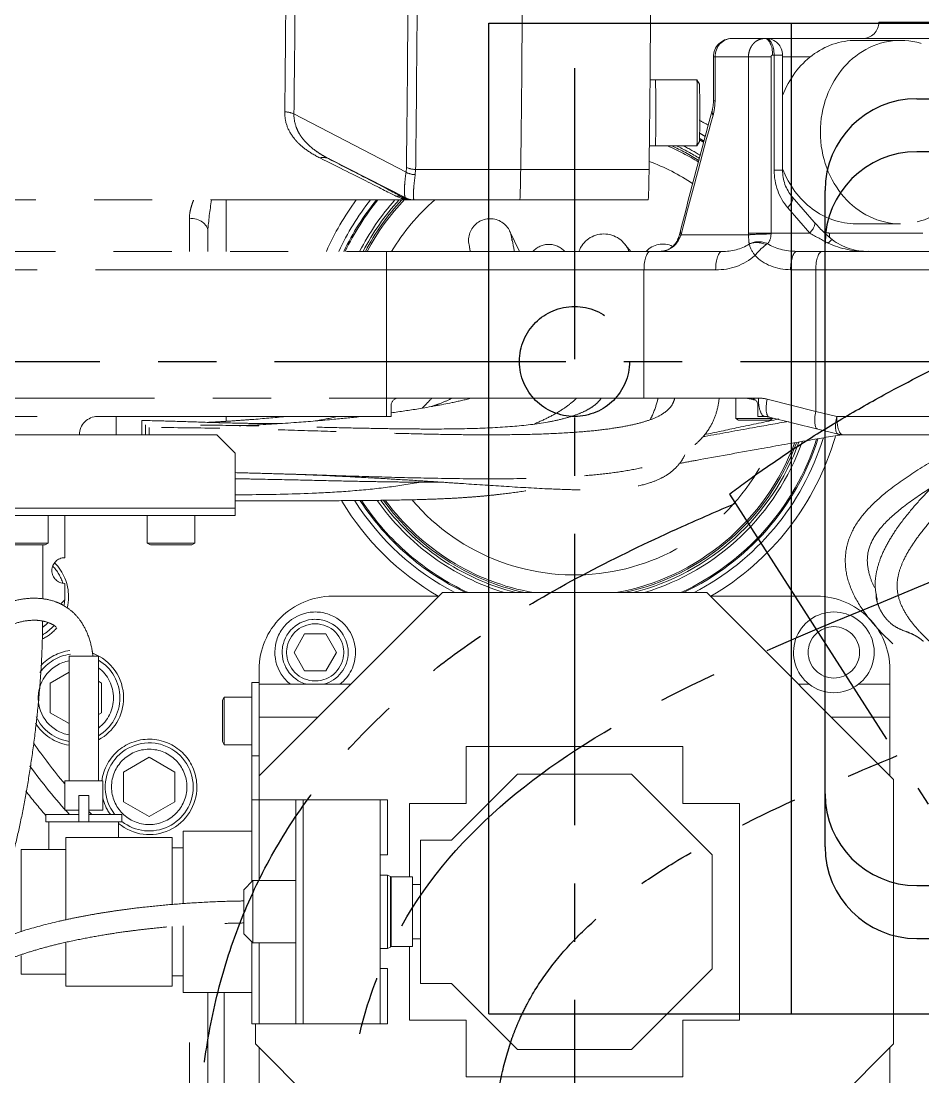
# Model space of a CAD drawing. Extents: x -2384 to 29887, y -2542 to 22350.
# Drawn here: x 1706.5 to 1952.4, y 4654.5 to 4942.2 of the extents above; entities that cross this region are included whole.
import ezdxf

# ---------------------------------------------------------------- set-up
doc = ezdxf.new("R2010")
doc.units = 0
doc.header["$LTSCALE"] = 63.5
doc.header["$MEASUREMENT"] = 0
for name, pattern in [('CENTER', [2, 1.25, -0.25, 0.25, -0.25]), ('HIDDEN', [0.375, 0.25, -0.125]), ('PHANTOM', [2.5, 1.25, -0.25, 0.25, -0.25, 0.25, -0.25])]:
    doc.linetypes.add(name, pattern=pattern)
doc.layers.get('0').update_dxf_attribs({"linetype": 'CONTINUOUS'})
for name, color, linetype in [('1', 4, 'HIDDEN'), ('2', 2, 'CENTER'), ('4', 6, 'PHANTOM'), ('Umbilical', 1, 'PHANTOM')]:
    doc.layers.add(name, color=color, linetype=linetype)

# ---------------------------------------------------------------- blocks, each defined once
blk = doc.blocks.new('165F-TOP')
at = {"lineweight": 0}
for p, q in [((83, 92.5), (106.28, 92.5)), ((42.88, 88), (47.19, 88)), ((46.92, 88), (47.12, 88)), ((49.22, 88), (51.84, 88)), ((51.84, 88), (52.24, 88)), ((52.24, 88), (96.94, 88)), ((88.91, 87.5), (76.79, 87.5)), ((54.42, 83.5), (54.02, 83.5)), ((54.42, 52.14), (54.42, 83.5)), ((56.74, 83.5), (54.42, 83.5)), ((56.74, 52.14), (56.74, 83.5)), ((37.88, 83), (38.32, 83)), ((37.88, 83), (37.88, 71.02)), ((38.32, 83), (38.32, 71.02)), ((47.43, 83), (38.32, 83)), ((47.43, 35), (47.43, 83)), ((47.43, 83), (53.58, 83)), ((53.58, 83), (53.58, 35)), ((64.28, 83), (56.74, 83)), ((22.07, 76.77), (20.59, 76.77)), ((33.37, 76.77), (22.07, 76.77)), ((34.07, 75.55), (33.37, 76.76)), ((37.88, 71.02), (38.32, 71.02)), ((-76.51, 67.45), (-45.94, 51.56)), ((20.41, 58.77), (22.07, 58.77)), ((22.07, 58.77), (33.37, 58.77)), ((33.37, 58.77), (34.07, 59.98)), ((-46.02, 44.56), (-67.11, 55.3)), ((-45.94, 51.56), (-45.84, 52.89)), ((-43.33, 52.33), (-43.44, 50.9)), ((-43.33, 52.33), (-14.67, 52.33)), ((-14.67, 52.33), (20.33, 52.33)), ((56.74, 52.14), (54.42, 52.14)), ((-258, 44), (-45.51, 44)), ((-95, 44), (-95, 30)), ((-47.4, 44.51), (-48.69, 45.06)), ((-46.41, 44.55), (-46, 44.55)), ((-46.41, 44.55), (-45.8, 44.26)), ((-44.19, 44), (-45.51, 44)), ((-43.73, 44), (-44.19, 44)), ((-14.93, 44), (-43.73, 44)), ((-14.93, 44), (-16.1, 44)), ((20.07, 44), (-14.93, 44)), ((65.37, 37.96), (59.34, 44.85)), ((64.16, 35), (58.14, 41.89)), ((-105, 30), (-105, 39)), ((76.79, 37.5), (88.91, 37.5)), ((-100, 35.51), (-100, 30)), ((-14.99, 30), (-17.7, 35.58)), ((47.44, 34.5), (47.43, 35)), ((47.43, 35), (53.58, 35)), ((53.58, 35), (64.16, 35)), ((53.58, 35), (53.58, 34.74)), ((69.48, 35), (94.99, 35)), ((15.38, 30), (13.54, 32.18)), ((29.08, 34.5), (47.44, 34.5)), ((47.62, 31.95), (47.62, 31.97)), ((52.66, 32.08), (52.28, 31.83)), ((-220.93, 30), (-51.25, 30)), ((-51.25, 25), (-51.25, 30)), ((-51.25, 30), (20.7, 30)), ((20.7, 30), (40.24, 30)), ((60.68, 30), (67.55, 30)), ((67.55, 30), (134.45, 30)), ((-51.25, 25), (-220.93, 25)), ((-51.25, -10), (-51.25, 25)), ((18.94, 25), (-51.25, 25)), ((18.94, 25), (18.94, -10)), ((38.49, 25), (18.94, 25)), ((65.79, 25), (58.93, 25)), ((65.79, -13.61), (65.79, 25)), ((134.41, 25), (65.79, 25)), ((-193.86, -10), (-51.25, -10)), ((-51.25, -10), (-48, -10)), ((-51.25, -10), (-51.25, -15)), ((-48, -10), (18.94, -10)), ((18.94, -10), (48, -10)), ((44, -10), (44, -15.6)), ((48, -10), (50.13, -10)), ((52.56, -10.3), (65.79, -13.61)), ((-50, -12), (-50, -15)), ((50, -15), (50, -12)), ((65.79, -13.61), (71.5, -15)), ((-51.25, -15), (-193.86, -15)), ((-125, -15), (-125, -20)), ((-118, -20), (-118, -16.1)), ((-117, -20), (-117, -17.25)), ((-95, -16.32), (-95, -15)), ((-50, -15), (-51.25, -15)), ((44, -15.6), (44.69, -16)), ((44, -15.6), (54, -15.6)), ((53.31, -16), (44.69, -16)), ((51.88, -15), (50, -15)), ((66.33, -18.46), (53.1, -15.15)), ((53.31, -16), (54, -15.6)), ((54, -15.6), (54, -15.38)), ((71.5, -15), (135.98, -15)), ((-97.5, -20), (-164.74, -20)), ((-116, -20), (-116, -18)), ((-92.5, -25), (-97.5, -20)), ((71.9, -19.85), (66.33, -18.46)), ((135.98, -20), (73.12, -20)), ((95.46, -20), (83.21, -20)), ((-92.5, -40), (-92.5, -25)), ((-164.74, -40), (-92.5, -40)), ((-92.5, -40), (-92.5, -42)), ((-165, -42), (-92.5, -42)), ((-139, -42), (-143.5, -42)), ((-143.5, -49.5), (-143.5, -42)), ((-139, -53.5), (-139, -42)), ((-116.5, -42), (-116.5, -49.5)), ((-103.5, -49.5), (-103.5, -42)), ((-156.5, -49.5), (-143.5, -49.5)), ((-144.37, -50), (-155.63, -50)), ((-145, -64.7), (-145, -50)), ((-144.37, -50), (-143.5, -49.5)), ((-116.5, -49.5), (-103.5, -49.5)), ((-116.5, -49.5), (-115.63, -50)), ((-104.37, -50), (-115.63, -50)), ((-104.37, -50), (-103.5, -49.5)), ((-139, -65), (-139, -60.5)), ((-86, -112.96), (-36.04, -63)), ((-36.04, -63), (36.04, -63)), ((36.04, -63), (87, -113.96)), ((-140.14, -66.14), (-139, -65)), ((-37.04, -64), (-66, -64)), ((66, -64), (37.04, -64)), ((-73.6, -74.29), (-76.48, -79.29)), ((-67.82, -74.29), (-73.6, -74.29)), ((-64.94, -79.29), (-67.82, -74.29)), ((-137.8, -80.3), (-137.8, -114.3)), ((-129.8, -80.3), (-137.8, -80.3)), ((-129.8, -114.3), (-129.8, -80.3)), ((-76.48, -79.29), (-73.6, -84.29)), ((-67.82, -84.29), (-64.94, -79.29)), ((-137.8, -84.69), (-142.96, -87.67)), ((-86, -84), (-86, -87.5)), ((-73.6, -84.29), (-67.82, -84.29)), ((86, -88), (86, -84)), ((-142.96, -87.67), (-142.96, -95.75)), ((-128.96, -87.67), (-129.8, -87.18)), ((-128.96, -95.75), (-128.96, -87.67)), ((-88, -87.5), (-88, -107.5)), ((-86, -87.5), (-88, -87.5)), ((-86, -107.5), (-86, -87.5)), ((-86, -88), (-61.04, -88)), ((61.04, -88), (63.99, -88)), ((77.43, -88), (86, -88)), ((86, -88), (86, -97)), ((-95.5, -91.5), (-96, -92.37)), ((-88, -91.5), (-95.5, -91.5)), ((-95.5, -91.5), (-95.5, -104.5)), ((-96, -103.63), (-96, -92.37)), ((-142.96, -95.75), (-137.8, -98.73)), ((-129.8, -96.23), (-128.96, -95.75)), ((-70.04, -97), (-86, -97)), ((86, -97), (70.04, -97)), ((86, -112.96), (86, -97)), ((-96, -103.63), (-95.5, -104.5)), ((-95.5, -104.5), (-88, -104.5)), ((-29.5, -105), (-29.5, -120.5)), ((29.5, -105), (-29.5, -105)), ((29.5, -120.5), (29.5, -105)), ((-115.97, -107.88), (-122.97, -111.92)), ((-108.97, -111.92), (-115.97, -107.88)), ((-86, -107.5), (-88, -107.5)), ((-88, -107.5), (-88, -119.5)), ((-86, -107.5), (-86, -119.5)), ((-122.97, -111.92), (-122.97, -120.01)), ((-108.97, -120.01), (-108.97, -111.92)), ((-139, -122.3), (-139, -114.3)), ((-139, -114.3), (-128.6, -114.3)), ((-128.6, -122.3), (-128.6, -114.3)), ((-33.5, -130.47), (-15.53, -112.5)), ((-15.53, -112.5), (15.53, -112.5)), ((15.53, -112.5), (37.5, -134.47)), ((87, -113.96), (87, -186.04)), ((-135.2, -125.5), (-135.2, -118.3)), ((-132.4, -118.3), (-135.2, -118.3)), ((-132.4, -125.5), (-132.4, -118.3)), ((-122.97, -120.01), (-115.97, -124.05)), ((-115.97, -124.05), (-108.97, -120.01)), ((-86, -119.5), (-88, -119.5)), ((-88, -119.5), (-88, -141.8)), ((-86, -119.5), (-86, -141.5)), ((-76, -119.5), (-86, -119.5)), ((-74, -119.5), (-76, -119.5)), ((-76, -119.5), (-76, -119.5)), ((-76, -119.5), (-76, -141.5)), ((-76, -180.5), (-76, -119.5)), ((-74, -119.5), (-74, -180.5)), ((-53, -119.5), (-74, -119.5)), ((-51, -119.5), (-53, -119.5)), ((-53, -180.5), (-53, -119.5)), ((-51, -119.5), (-51, -134.5)), ((-29.5, -120.5), (-45, -120.5)), ((-45, -120.5), (-45, -140.5)), ((45, -120.5), (29.5, -120.5)), ((45, -179.5), (45, -120.5)), ((-135.2, -123.5), (-144.2, -123.5)), ((-144.2, -123.5), (-144.2, -125.5)), ((-139, -122.3), (-135.2, -122.3)), ((-128.6, -122.3), (-132.4, -122.3)), ((-123.4, -123.5), (-132.4, -123.5)), ((-123.4, -125.5), (-123.4, -123.5)), ((-135.2, -125.5), (-144.2, -125.5)), ((-143.3, -125.5), (-143.3, -133)), ((-132.4, -125.5), (-135.2, -125.5)), ((-132.4, -125.5), (-123.4, -125.5)), ((-124.3, -129.75), (-124.3, -125.5)), ((-106.7, -147.79), (-106.7, -128)), ((-106.7, -128), (-88, -128)), ((-138.7, -129.75), (-138.7, -152.22)), ((-109.7, -129.75), (-138.7, -129.75)), ((-109.7, -129.75), (-109.7, -148)), ((-42, -130.47), (-42, -169.53)), ((-33.5, -130.47), (-42, -130.47)), ((-138.7, -133), (-150.9, -133)), ((-150.9, -155.47), (-150.9, -133)), ((-106.7, -132.54), (-109.7, -132.54)), ((-53, -165.5), (-53, -134.5)), ((-53, -134.5), (-51, -134.5)), ((37.5, -134.47), (37.5, -165.53)), ((-51, -140), (-53, -140)), ((-51, -160), (-51, -140)), ((-50.15, -140.35), (-51, -140)), ((-50.15, -140.35), (-50.15, -159.65)), ((-50, -159.5), (-50, -140.5)), ((-44.2, -140.5), (-50, -140.5)), ((-44.2, -159.5), (-44.2, -140.5)), ((-87.7, -141.5), (-90.2, -144)), ((-87.7, -141.5), (-87.7, -158.5)), ((-76, -141.5), (-87.7, -141.5)), ((-42, -142.6), (-44.2, -142.6)), ((-90.2, -156), (-90.2, -144)), ((-109.7, -154.05), (-109.7, -170.25)), ((-106.7, -172), (-106.7, -153.8)), ((-90.2, -156), (-87.7, -158.5)), ((-88, -158.2), (-88, -180.5)), ((-44.2, -157.4), (-42, -157.4)), ((-138.7, -158.48), (-138.7, -170.25)), ((-87.7, -158.5), (-76, -158.5)), ((-86, -158.5), (-86, -180.5)), ((-76, -158.5), (-76, -180.5)), ((-53, -160), (-51, -160)), ((-51, -160), (-50.15, -159.65)), ((-50, -159.5), (-44.2, -159.5)), ((-45, -159.5), (-45, -179.5)), ((-150.9, -167), (-150.9, -161.91)), ((-51, -165.5), (-53, -165.5)), ((-51, -165.5), (-51, -180.5)), ((37.5, -165.53), (15.53, -187.5)), ((-150.9, -167), (-138.7, -167)), ((-109.7, -167.46), (-106.7, -167.46)), ((-42, -169.53), (-33.5, -169.53)), ((-15.53, -187.5), (-33.5, -169.53)), ((-138.7, -170.25), (-109.7, -170.25)), ((-106.7, -172), (-88, -172)), ((-105, -265), (-105, -172)), ((-100, -172), (-100, -265)), ((-95.5, -172), (-95.5, -225.01)), ((-88, -180.5), (-86, -180.5)), ((-87, -186.04), (-87, -180.5)), ((-86, -180.5), (-76, -180.5)), ((-76, -180.5), (-74, -180.5)), ((-76, -180.5), (-76, -180.5)), ((-74, -180.5), (-53, -180.5)), ((-53, -180.5), (-51, -180.5)), ((-29.5, -179.5), (-45, -179.5)), ((-29.5, -195), (-29.5, -179.5)), ((29.5, -195), (29.5, -179.5)), ((29.5, -179.5), (45, -179.5)), ((-36.04, -237), (-87, -186.04)), ((-86, -203), (-86, -187.04)), ((87, -186.04), (36.04, -237)), ((86, -203), (86, -187.04)), ((15.53, -187.5), (-15.53, -187.5)), ((-29.5, -195), (29.5, -195))]:
    blk.add_line(p, q, dxfattribs=at)
blk.add_circle((0, 0), 15)
for centre, radius in [((-70.71, -79.29), 7.79), ((70.71, -79.29), 7), ((-115.97, -115.97), 10.27)]:
    blk.add_circle(centre, radius, dxfattribs=at)
for centre, radius, start, end in [((78.5, 92.5), 4.5, 270, 0), ((42.88, 83), 5, 90, 180), ((48.21, 407.41), 319.41, 269.8177, 270.1823), ((52.24, 83.5), 4.5, 0, 90), ((28.74, 70.87), 9.13, 344.5574, 0.9123), ((23.74, 70.98), 14.57, 344.5862, 0.149), ((1473.17, -326.38), 1488.93, 164.62335, 165.92513), ((0, 0), 74, 60.4655, 62.6256), ((0, 0), 69.67, 59.5772, 60.6928), ((0, 0), 70.94, 59.8149, 61.2486), ((0, 0), 64, 58.069, 66.6659), ((0, 0), 64.44, 58.2387, 65.7735), ((0, 0), 65, 58.3511, 64.7003), ((0, 0), 65.82, 58.5661, 63.2238), ((0, 0), 69.34, 59.4966, 60.5463), ((0, 0), 58.2, 56.311, 69.528), ((67.89, 52.01), 11.15, 179.3281, 219.9509), ((0.7, 27.71), 101, 170.7151, 175.5723), ((0, 0), 74, 143.5163, 156.0835), ((0, 0), 70.94, 141.6653, 154.9821), ((0, 0), 69.67, 140.8358, 154.4944), ((0, 0), 69.34, 140.6112, 154.363), ((0, 0), 65.82, 138.0521, 152.8859), ((0, 0), 65, 137.3963, 152.5136), ((0, 0), 64.44, 136.9374, 152.2546), ((0, 0), 64, 136.2937, 152.0468), ((0, 0), 58.2, 130.8864, 148.9718), ((-44.19, 49), 5, 251.2908, 270), ((-23, 33), 5.9, 0, 196.3225), ((98.9, 67.32), 44.56, 221.2067, 229.9654), ((-146.33, 6.36), 132.06, 10.3625, 12.3727), ((8, 27.5), 7.25, 20.1713, 159.8287), ((13.94, 39.24), 15.4, 336.3133, 346.7206), ((49.46, 34.68), 4.12, 320.9383, 0.8142), ((-7, 26), 5.9, 42.6849, 137.3151), ((24, 26), 6, 63.3607, 138.1897), ((23.3, 35.22), 5.22, 268.8311, 335.3529), ((23.35, 35.59), 5.59, 268.4316, 331.0606), ((80.33, 6.99), 58.17, 151.7781, 153.5696), ((40.67, 43.29), 13.3, 268.1471, 301.4763), ((94.9, 36.63), 47.52, 182.5667, 185.6197), ((57.21, 34.95), 10.05, 197.3756, 217.338), ((60.27, 20.53), 13.84, 125.2813, 143.0321), ((79.54, 55.13), 25.14, 245.615, 271.3865), ((79.73, 45.58), 15.58, 232.5143, 271.5556), ((38.92, 40.65), 15.66, 268.4213, 311.1111), ((-48, -12), 2, 90, 180), ((48, -12), 2, 0, 90), ((50.13, -20), 10, 75.9638, 90), ((-130, -20), 5, 90, 180), ((51.88, -20), 5, 75.9638, 90), ((73.12, -15), 5, 255.9638, 270), ((0, 0), 64, 280.1418, 339.6124), ((0, 0), 64.44, 282.1385, 339.8307), ((0, 0), 65, 284.25, 340.1797), ((0, 0), 65.82, 286.8426, 340.5111), ((0, 0), 69.34, 294.6871, 342.1691), ((0, 0), 69.67, 295.2765, 342.2964), ((0, 0), 70.94, 297.3655, 342.7872), ((0, 0), 74, 300.1327, 343.9737), ((0, 0), 58.2, 220.6426, 336.2182), ((0, 0), 74, 211.0077, 239.8673), ((0, 0), 70.94, 212.3906, 242.6345), ((0, 0), 69.67, 213.0279, 244.7235), ((0, 0), 69.34, 213.1996, 245.3129), ((0, 0), 65.82, 215.1212, 253.1574), ((0, 0), 65, 215.6972, 255.75), ((0, 0), 64.44, 216.0664, 257.8615), ((0, 0), 64, 216.4127, 259.8582), ((-139, -57), 3.5, 90, 270), ((-150.96, -64.08), 12, 17.5526, 43.6838), ((-150.96, -64.08), 13, 0, 45.0715), ((-150.96, -64.08), 12, 0, 4.5129), ((-150.96, -64.08), 12, 348.2516, 0), ((-150.96, -64.08), 13, 346.4283, 0), ((-66, -84), 20, 90, 180), ((66, -84), 20, 0, 90), ((-70.71, -79.29), 11, 0, 232.3615), ((70.71, -79.29), 11, 307.6385, 232.3615), ((-150.96, -64.08), 10.27, 305.8689, 315.8697), ((-70.71, -79.29), 9, 0, 255.4328), ((-150.96, -64.08), 13, 297.0782, 319.0821), ((-150.96, -64.08), 12, 299.7242, 318.3639), ((-135.96, -91.71), 12, 97.2258, 144.7091), ((-135.96, -91.71), 13, 97.3902, 137.6215), ((-135.96, -91.71), 13, 0, 69.3919), ((-70.71, -79.29), 9, 284.5672, 0), ((-70.71, -79.29), 11, 307.6385, 0), ((-135.96, -91.71), 10.27, 100.3108, 259.6892), ((-135.96, -91.71), 12, 0, 59.1019), ((-135.96, -91.71), 10.27, 0, 53.1204), ((70.71, -79.29), 11, 232.3615, 307.6385), ((-135.96, -91.71), 12, 300.8981, 0), ((-135.96, -91.71), 10.27, 306.8796, 0), ((-135.96, -91.71), 13, 298.2951, 0), ((-135.96, -91.71), 12, 205.3944, 261.1903), ((-135.96, -91.71), 13, 211.9187, 261.8727), ((-115.97, -115.97), 13, 0, 173.1293), ((0, 0), 180.5, 215.1616, 219.6386), ((-115.97, -115.97), 12, 0, 218.8934), ((0, 0), 185, 216.5866, 221.8796), ((0, 0), 185, 216.5889, 221.8796), ((0, 0), 190, 218.0371, 220.6285), ((-115.97, -115.97), 13, 230.1406, 0), ((-115.97, -115.97), 12, 231.7174, 0), ((-115.97, -115.97), 13, 193.6188, 215.4207), ((0, 0), 180.5, 222.8179, 223.1736)]:
    blk.add_arc(centre, radius, start, end, dxfattribs=at)
for centre, major_axis, ratio, start_param, end_param in [((-79.76, 189), (0, -145), 0.009264, 0.583734, 0.987063), ((-77.26, 189), (0, -145.67), 0.009264, 0.583734, 0.987063), ((-46.67, 189), (0, -163.33), 0.009264, 0.585686, 0.985111), ((-44.17, 189), (0, -164), 0.009264, 0.585686, 0.985111), ((-15.51, 189), (0, -164), 0.009264, 0.585686, 0.985111), ((-15.51, 189), (0, -164), 0.009264, 0.585686, 0.985111), ((19.49, 189), (0, -164), 0.009264, 0.585686, 0.985111), ((42.88, 83), (0, 5), 0.912281, 0, 1.570796), ((51.84, 83.5), (0, 4.5), 0.48481, 4.712389, 6.283185), ((52.24, 83.5), (0, 4.5), 0.48481, 4.712389, 6.283185), ((76.79, 62.5), (0, 25), 0.87462, 0, 1.160598), ((22.07, 67.77), (0, 9), 0.009264, 3.141593, 6.283185), ((22.07, 67.77), (0, 9), 0.009264, 3.141593, 6.283185), ((33.37, 67.77), (0, 9), 0.009264, 3.141593, 6.283185), ((34.07, 67.77), (0, -7.79), 0.009264, 0.016047, 3.125546), ((-78.99, 63.84), (5, -0.07), 0.834375, 1.064005, 1.587604), ((312, 607.06), (-292.66, -693.56), 0.095108, 5.643807, 5.722472), ((42.36, 67.11), (4.82, -1.32), 0.512063, 3.140292, 3.63345), ((-69.39, 50.85), (2.29, 4.44), 0.737739, 0.006239, 0.61509), ((-340.55, 189), (293.84, -145), 0.001814, 0.117135, 0.396481), ((-338.28, 193.45), (293.84, -150), 0.001915, 0.117059, 0.396406), ((-43.36, 56.5), (5, -0.07), 0.833298, 4.205548, 4.729147), ((-14.93, 94), (0, -50), 0.009264, 0, 0.585686), ((-14.93, 94), (0, 50), 0.009264, 3.141593, 3.727278), ((20.07, 94), (0, -50), 0.009264, 0, 0.585686), ((67.11, 52.14), (0, -14.5), 0.87462, 4.712389, 5.497787), ((76.79, 62.5), (0, 25), 0.87462, 1.980995, 3.141593), ((-43.46, 55.21), (4.95, -0.73), 0.859447, 4.319141, 4.844046), ((-48.69, 40.09), (2.35, 4.42), 0.968237, 0.016846, 0.502913), ((-47.4, 39.53), (1.66, 4.72), 0.969447, 0.012113, 0.348884), ((-43.74, 49.02), (-2.64, -4.25), 0.998763, 0.084816, 0.557476), ((-43.73, 49), (0, -5), 0.999957, 5.811203, 6.283185), ((-131.88, 94), (-88.15, 50), 0.002255, 3.137617, 3.163924), ((55.96, 41.89), (-3.39, -2.96), 0.342812, 1.944349, 3.135285), ((-105, 35.51), (-5, 0), 0.699854, 3.141593, 4.712389), ((61.98, 35), (-3.39, -2.96), 0.342812, 1.944349, 3.141593), ((33.79, 34.5), (4.85, -1.21), 0.566707, 3.142082, 3.557086), ((51.4, 34.5), (-4.5, -0.11), 0.04642, 4.205688, 5.791647), ((66.59, 35), (8.63, -4.89), 0.123147, 4.498095, 5.083998), ((69.48, 40), (0, 5), 0.87462, 2.764205, 3.141593), ((71.91, 35), (0, 5), 0.48481, 1.570796, 1.829754), ((50.89, 29.45), (-4.37, 1.09), 0.682103, 4.469787, 5.71308), ((50.88, 29.4), (4.27, -1.43), 0.616254, 1.445787, 2.619254), ((60.68, 35), (-9.88, 0), 0.505967, 0.62391, 1.570796), ((67.35, 29.75), (-2.89, -3.45), 0.061211, 3.144468, 3.960081), ((20.7, 25), (0, -5), 0.350947, 3.141593, 4.712389), ((40.24, 25), (0, 5), 0.350947, 0, 1.570796), ((58.93, 35), (-12.31, 0), 0.812604, 0.661713, 1.570796), ((60.68, 25), (0, -5), 0.350947, 3.141593, 4.712389), ((67.55, 25), (0, 5), 0.350947, 0, 1.570796), ((51.88, -10), (0, 5), 0.350947, 1.570796, 3.141593), ((54.31, -10.3), (1.21, 4.85), 0.341709, 1.656017, 3.141593), ((67.55, -13.61), (1.21, 4.85), 0.341709, 1.656017, 3.141593), ((73.12, -15), (1.21, 4.85), 0.313716, 1.649065, 3.141593), ((73.12, -15), (0, 5), 0.322381, 1.570796, 3.141593)]:
    blk.add_ellipse(centre, major_axis=major_axis, ratio=ratio, start_param=start_param, end_param=end_param, dxfattribs=at)
blk.add_ellipse((88.91, 62.5), major_axis=(0, -25), ratio=0.87462, dxfattribs=at)
for points, knots in [([(47.43, 83), (47.43, 83.33), (47.46, 83.65), (47.54, 84.13), (47.58, 84.29), (47.66, 84.61), (47.71, 84.76), (47.88, 85.22), (48.01, 85.5), (48.33, 86.05), (48.52, 86.3), (48.92, 86.76), (49.14, 86.97), (49.62, 87.34), (49.88, 87.49), (50.41, 87.74), (50.69, 87.84), (51.26, 87.97), (51.54, 88), (51.84, 88)], [0, 0, 0, 0, 0.125, 0.125, 0.1875, 0.1875, 0.25, 0.25, 0.375, 0.375, 0.5, 0.5, 0.625, 0.625, 0.75, 0.75, 0.875, 0.875, 1, 1, 1, 1]), ([(54.02, 83.5), (53.9, 83.5), (53.79, 83.45), (53.63, 83.26), (53.58, 83.13), (53.58, 83)], [0, 0, 0, 0, 0.5, 0.5, 1, 1, 1, 1]), ([(-69.4, 55.46), (-70.89, 56.2), (-72.24, 57.01), (-74.02, 58.34), (-74.57, 58.81), (-75.34, 59.53), (-75.58, 59.78), (-76.05, 60.29), (-76.27, 60.55), (-77.33, 61.88), (-77.97, 63.01), (-78.82, 65.4), (-79.04, 66.67), (-79.02, 68.01)], [0, 0, 0, 0, 0.25, 0.25, 0.375, 0.375, 0.4375, 0.4375, 0.5, 0.5, 0.75, 0.75, 1, 1, 1, 1]), ([(-76.51, 67.45), (-76.52, 66.18), (-76.3, 64.97), (-75.67, 63.26), (-75.4, 62.7), (-74.93, 61.88), (-74.76, 61.61), (-74.4, 61.08), (-74.2, 60.82), (-73.17, 59.54), (-72.17, 58.6), (-70.44, 57.29), (-69.82, 56.87), (-68.52, 56.06), (-67.83, 55.67), (-67.11, 55.3)], [0, 0, 0, 0, 0.25, 0.25, 0.375, 0.375, 0.4375, 0.4375, 0.5, 0.5, 0.75, 0.75, 0.875, 0.875, 1, 1, 1, 1]), ([(-46.02, 44.56), (-46.14, 44.63), (-46.24, 44.84), (-46.36, 45.5), (-46.39, 45.96), (-46.39, 46.84), (-46.38, 47.17), (-46.34, 47.88), (-46.31, 48.27), (-46.2, 49.53), (-46.09, 50.49), (-45.94, 51.56)], [0, 0, 0, 0, 0.25, 0.25, 0.5, 0.5, 0.625, 0.625, 0.75, 0.75, 1, 1, 1, 1]), ([(-43.44, 50.9), (-43.58, 49.82), (-43.69, 48.88), (-43.85, 47.23), (-43.9, 46.52), (-43.94, 45.66), (-43.94, 45.4), (-43.94, 44.94), (-43.93, 44.75), (-43.88, 44.26), (-43.82, 44.07), (-43.74, 44.02)], [0, 0, 0, 0, 0.25, 0.25, 0.5, 0.5, 0.625, 0.625, 0.75, 0.75, 1, 1, 1, 1]), ([(-105, 39), (-105, 39.78), (-104.89, 40.58), (-104.6, 41.81), (-104.48, 42.23), (-104.21, 43.08), (-104.06, 43.51), (-103.89, 43.96), (-103.89, 43.97), (-103.88, 43.99)], [0, 0, 0, 0, 0.125, 0.125, 0.1875, 0.1875, 0.25, 0.25, 0.25214, 0.25214, 0.25214, 0.25214]), ([(-45.51, 44), (-45.58, 44), (-45.67, 44.01), (-45.9, 44.05), (-46.03, 44.09), (-46.51, 44.22), (-46.91, 44.34), (-47.4, 44.51)], [0, 0, 0, 0, 0.25, 0.25, 0.5, 0.5, 1, 1, 1, 1]), ([(-45.8, 44.26), (-45.56, 44.18), (-45.42, 44.11), (-45.33, 44.02), (-45.38, 44), (-45.51, 44)], [0, 0, 0, 0, 0.5, 0.5, 1, 1, 1, 1]), ([(-28.67, 31.35), (-28.67, 31.35), (-28.67, 31.3), (-28.6, 30.91), (-28.52, 30.42), (-28.47, 30.14)], [0.00551989, 0.00551989, 0.00551989, 0.00551989, 0.02160199, 0.04038054, 0.05692934, 0.05692934, 0.05692934, 0.05692934]), ([(7.3, -10.01), (7.06, -10.35), (6.45, -11.12), (5.14, -12.25), (3.04, -13.51), (0.22, -14.69), (-3.25, -15.72), (-8.77, -16.88), (-16.96, -17.84), (-27.79, -18.35), (-37.43, -18.45), (-45.74, -18.4), (-53.19, -18.29), (-62.07, -18.12), (-72.79, -17.87), (-85.46, -17.59), (-100.7, -17.32), (-110.64, -17.27), (-117, -17.25)], [0.3976911, 0.3976911, 0.3976911, 0.3976911, 0.4168945, 0.4409565, 0.4639319, 0.4863103, 0.5085165, 0.5309828, 0.5775624, 0.6262546, 0.6744915, 0.701347, 0.7316126, 0.7685507, 0.8129604, 0.8657148, 0.9277414, 1, 1, 1, 1]), ([(27.3, -10.05), (27.27, -10.16), (27.07, -10.95), (26.6, -11.95), (25.56, -13.19), (23.9, -14.47), (21.18, -15.78), (17.49, -16.91), (13.24, -17.82), (8.14, -18.59), (1.72, -19.24), (-5.77, -19.7), (-13.98, -19.94), (-21.39, -20.01), (-28.49, -19.99), (-35.96, -19.9), (-45.1, -19.7), (-56.03, -19.4), (-68.76, -19), (-83.13, -18.55), (-99.38, -18.12), (-109.67, -18.04), (-116, -18)], [0.346215, 0.346215, 0.346215, 0.346215, 0.3517806, 0.3894263, 0.4158541, 0.4443184, 0.4747619, 0.4980322, 0.5215387, 0.5457212, 0.5708102, 0.6035726, 0.6347766, 0.6640559, 0.6856369, 0.7123042, 0.7450324, 0.7840855, 0.8295523, 0.8812215, 0.9384439, 1, 1, 1, 1]), ([(-92.5, -30.32), (-90.19, -30.37), (-85.84, -30.49), (-79.52, -30.67), (-73.55, -30.85), (-64.9, -31.12), (-53.45, -31.49), (-38.66, -31.87), (-23.42, -32.07), (-10.55, -31.9), (-0.76, -31.44), (6.23, -30.88), (12.83, -30.07), (18.93, -28.93), (24.06, -27.49), (28.15, -25.8), (31.53, -23.82), (34.66, -21.18), (37.09, -17.97), (38.76, -14.14), (39.28, -11.53), (39.44, -10.1), (39.45, -10)], [0.0806692, 0.0806692, 0.0806692, 0.0806692, 0.1043959, 0.125689, 0.1456655, 0.1660006, 0.2148589, 0.2637401, 0.3190115, 0.3737879, 0.4009427, 0.4279227, 0.4550687, 0.4830605, 0.510997, 0.5354551, 0.5586059, 0.5839089, 0.6174636, 0.6468912, 0.6790875, 0.6814349, 0.6814349, 0.6814349, 0.6814349]), ([(-28.19, -10.06), (-29.89, -10.47), (-34.62, -11.52), (-41.91, -12.85), (-47.51, -13.68), (-50, -14.01)], [0.542063, 0.542063, 0.542063, 0.542063, 0.5703407, 0.618827, 0.6573945, 0.6573945, 0.6573945, 0.6573945]), ([(-41.6, -12.76), (-41.25, -12.43), (-40.33, -11.52), (-39.46, -10.59), (-38.91, -10.01)], [0.61591953, 0.61591953, 0.61591953, 0.61591953, 0.62956895, 0.65314031, 0.65314031, 0.65314031, 0.65314031]), ([(-33.44, -10.01), (-33.66, -10.13), (-34.82, -10.73), (-36.69, -11.52), (-38.43, -12.12), (-39.07, -12.33)], [0.45310555, 0.45310555, 0.45310555, 0.45310555, 0.45897117, 0.48351004, 0.49747752, 0.49747752, 0.49747752, 0.49747752]), ([(-10.89, -16.98), (-9.5, -16.43), (-6.78, -15.16), (-3.27, -13.15), (-0.91, -11.4), (0.27, -10.32), (0.56, -10.03)], [0.0339996, 0.0339996, 0.0339996, 0.0339996, 0.0854206, 0.136841, 0.1872022, 0.2051638, 0.2051638, 0.2051638, 0.2051638]), ([(20.61, -15.95), (20.83, -15.53), (21.69, -13.74), (22.36, -11.72), (22.74, -10.16), (22.78, -10)], [0.61883343, 0.61883343, 0.61883343, 0.61883343, 0.6286201, 0.65954263, 0.66315809, 0.66315809, 0.66315809, 0.66315809]), ([(-80.34, -16.92), (-81.9, -16.92), (-85.69, -16.92), (-92.3, -16.83), (-100.41, -16.62), (-109.34, -16.27), (-114.86, -16.16), (-118, -16.1)], [0.76367, 0.76367, 0.76367, 0.76367, 0.7928844, 0.8350333, 0.887986, 0.9462436, 1, 1, 1, 1]), ([(-78.78, -15.03), (-81.84, -15.32), (-86.25, -15.71), (-92.16, -16.14), (-96.22, -16.41), (-98.95, -16.56), (-100.19, -16.62)], [0.653995, 0.653995, 0.653995, 0.653995, 0.7360005, 0.7711714, 0.8106698, 0.8434745, 0.8434745, 0.8434745, 0.8434745]), ([(-57.91, -14.99), (-60.45, -15.28), (-66.4, -15.89), (-76.45, -16.72), (-85.02, -17.24), (-90.27, -17.48), (-91.4, -17.53)], [0.6981683, 0.6981683, 0.6981683, 0.6981683, 0.7373192, 0.7896833, 0.8520913, 0.8693029, 0.8693029, 0.8693029, 0.8693029]), ([(58.38, -16.35), (55.12, -16.92), (47.52, -18.26), (39.67, -19.68), (35.09, -20.51), (34.88, -20.55)], [0.46382038, 0.46382038, 0.46382038, 0.46382038, 0.49863058, 0.54463292, 0.54689607, 0.54689607, 0.54689607, 0.54689607]), ([(55.7, -15.68), (52.04, -16.45), (45.26, -17.88), (38.45, -19.33), (35.33, -19.99)], [0.35913839, 0.35913839, 0.35913839, 0.35913839, 0.40604272, 0.44566289, 0.44566289, 0.44566289, 0.44566289]), ([(28.56, -27.81), (30.09, -27.53), (37.27, -26.21), (48.81, -24.12), (62.07, -21.79), (69.66, -20.51), (72.94, -19.96)], [0.5162475, 0.5162475, 0.5162475, 0.5162475, 0.5356699, 0.6070293, 0.6624541, 0.7050969, 0.7050969, 0.7050969, 0.7050969]), ([(110.55, -19.96), (108.13, -21.25), (102.5, -24.28), (93.84, -29.29), (86.04, -34.64), (80.21, -39.79), (76.34, -44.64), (74.1, -49.89), (73.57, -55.53), (74.93, -61.54), (78.26, -67.66), (83.14, -73.58), (89.68, -79.74), (97.8, -86.04), (107.32, -92.46), (121.27, -100.99), (139.82, -111.21), (162.84, -123.16), (181.34, -132.74), (195.14, -140.15), (204.31, -145.25), (213.72, -150.72), (220.89, -155.21), (225.11, -158.01), (226.05, -158.65)], [0.0935937, 0.0935937, 0.0935937, 0.0935937, 0.1291888, 0.1731124, 0.2133997, 0.2401883, 0.2642095, 0.2857587, 0.3059212, 0.3277714, 0.3527264, 0.3787779, 0.4057078, 0.442739, 0.4808796, 0.5194076, 0.6042541, 0.6898568, 0.7756358, 0.810191, 0.8447771, 0.8793795, 0.9177443, 0.9288577, 0.9288577, 0.9288577, 0.9288577]), ([(127.19, -97.21), (126.26, -96.64), (122.18, -94.15), (115.3, -89.91), (107.08, -84.49), (100.14, -79.35), (95.3, -75.01), (92.08, -71.37), (89.92, -68.27), (88.3, -64.72), (87.75, -60.99), (88.38, -57.44), (89.76, -53.94), (91.73, -50.47), (94.5, -46.56), (98.11, -42.25), (102.79, -37.31), (108.07, -32.19), (113.17, -27.38), (117.06, -23.57), (119.25, -21.19), (120.08, -20.19), (120.24, -20)], [0.6894216, 0.6894216, 0.6894216, 0.6894216, 0.6966747, 0.7209662, 0.7430375, 0.7626794, 0.7798822, 0.7886651, 0.7984829, 0.8092433, 0.8211643, 0.8324934, 0.842458, 0.8553573, 0.8679277, 0.8838115, 0.9032898, 0.9257422, 0.9469031, 0.9651667, 0.9762049, 0.9787974, 0.9787974, 0.9787974, 0.9787974]), ([(-77.73, -30.71), (-75.42, -30.79), (-69.46, -31.03), (-60.35, -31.46), (-50.95, -31.99), (-43.02, -32.47), (-36.29, -32.91), (-28.23, -33.45), (-18.31, -34.12), (-7.92, -34.73), (0.43, -35.02), (6.55, -35.02), (11.47, -34.79), (16.18, -34.24), (20.26, -33.29), (23.56, -31.96), (25.86, -30.55), (27.72, -28.97), (29.29, -27.05), (30.16, -25.43), (30.54, -24.5), (30.64, -24.25)], [0.1438357, 0.1438357, 0.1438357, 0.1438357, 0.169908, 0.2113899, 0.2467414, 0.2766762, 0.30181, 0.3237921, 0.3696083, 0.4174538, 0.448458, 0.475747, 0.5001899, 0.5217974, 0.5499056, 0.5717496, 0.5911985, 0.60739, 0.6261691, 0.6438329, 0.6502687, 0.6502687, 0.6502687, 0.6502687]), ([(101.79, -29.97), (101.46, -30.28), (99.57, -32.08), (95.98, -35.72), (91.51, -40.69), (87.92, -45.33), (85.16, -49.78), (83.35, -53.63), (82.28, -57.25), (81.77, -61.09), (82.22, -63.45), (82.55, -65.05)], [0, 0, 0, 0, 0.031404, 0.2119, 0.360537, 0.520309, 0.628899, 0.734179, 0.823387, 0.898265, 1, 1, 1, 1]), ([(-92.5, -31.97), (-90.77, -32), (-85.02, -32.11), (-75.96, -32.3), (-65.66, -32.54), (-56.94, -32.73), (-49.6, -32.85), (-43.19, -32.92), (-38.91, -32.93), (-36.66, -32.92), (-36.35, -32.92)], [0.0960528, 0.0960528, 0.0960528, 0.0960528, 0.1161549, 0.1629274, 0.2030539, 0.2371596, 0.2658157, 0.2898427, 0.3132227, 0.3168899, 0.3168899, 0.3168899, 0.3168899]), ([(-92.5, -36.34), (-91.33, -36.34), (-84.35, -36.31), (-74.06, -36.12), (-61.74, -35.43), (-52.2, -34.53), (-45.84, -33.58), (-42.7, -32.99), (-42.44, -32.94)], [0.1387659, 0.1387659, 0.1387659, 0.1387659, 0.1583075, 0.2549911, 0.3096787, 0.3640489, 0.4164233, 0.4210782, 0.4210782, 0.4210782, 0.4210782]), ([(81.79, -61.63), (81.26, -60.6), (80.21, -57.87), (79.54, -53.78), (80.64, -49.34), (83.72, -44.72), (89.03, -39.92), (94.13, -36.34), (96.98, -34.57), (97.45, -34.29)], [0.0625995, 0.0625995, 0.0625995, 0.0625995, 0.1368502, 0.2491482, 0.3597403, 0.4861631, 0.6672259, 0.8786694, 0.919149, 0.919149, 0.919149, 0.919149]), ([(-92.5, -38), (-90.96, -38), (-86.16, -38), (-78.06, -37.99), (-69.24, -37.98), (-61.68, -37.94), (-54.29, -37.88), (-47.19, -37.78), (-40.45, -37.61), (-35, -37.4), (-30.54, -37.15), (-26.73, -36.86), (-23.25, -36.55), (-18.83, -36.06), (-14.13, -35.43), (-10.58, -34.86), (-9.14, -34.63)], [0.0280212, 0.0280212, 0.0280212, 0.0280212, 0.046225, 0.0855604, 0.1190696, 0.1476807, 0.1721973, 0.2040098, 0.2295766, 0.2505108, 0.267968, 0.2827441, 0.296621, 0.3107001, 0.3378816, 0.3564091, 0.3564091, 0.3564091, 0.3564091]), ([(-131.29, -80.29), (-131.36, -79.77), (-131.67, -77.68), (-132.63, -74.21), (-134.6, -70.63), (-136.88, -68.13), (-139.18, -66.51), (-141.9, -65.26), (-145.24, -64.51), (-149.28, -64.5), (-153.46, -65.29), (-157.64, -66.83), (-161.65, -69.14), (-165.23, -72.26), (-168.07, -76), (-170.09, -79.96), (-171.55, -84.19), (-172.58, -88.97), (-173.17, -94.7), (-173.23, -101.4), (-172.77, -108.26), (-172.04, -114.86), (-171.21, -121.02), (-170.37, -126.9), (-169.93, -130.77), (-169.76, -132.51)], [0.0294546, 0.0294546, 0.0294546, 0.0294546, 0.0397846, 0.0708333, 0.0959328, 0.1167834, 0.1343066, 0.1490043, 0.1732452, 0.1984122, 0.2252052, 0.2533966, 0.2824512, 0.3123338, 0.3427894, 0.3707739, 0.3962002, 0.4275694, 0.4635986, 0.5057353, 0.5554681, 0.5955855, 0.6341662, 0.676763, 0.7134167, 0.7134167, 0.7134167, 0.7134167]), ([(82.33, -63.4), (82.29, -63.49), (82.26, -63.6), (82.23, -63.93), (82.25, -64.14), (82.31, -64.76), (82.41, -65.16), (82.74, -66.34), (83.05, -67.09), (83.79, -68.5), (84.21, -69.16), (85.19, -70.4), (85.75, -70.99), (86.97, -71.99), (87.63, -72.42), (89.02, -73.12), (89.75, -73.39), (91.12, -73.9), (91.78, -74.15), (93.02, -74.76), (93.61, -75.13), (94.5, -75.77), (94.81, -76.01), (95.12, -76.26)], [0.1900824, 0.1900824, 0.1900824, 0.1900824, 0.1953125, 0.1953125, 0.203125, 0.203125, 0.21875, 0.21875, 0.25, 0.25, 0.28125, 0.28125, 0.3125, 0.3125, 0.34375, 0.34375, 0.375, 0.375, 0.40625, 0.40625, 0.4375, 0.4375, 0.4547528, 0.4547528, 0.4547528, 0.4547528]), ([(-163.72, -132.75), (-163.74, -132.5), (-163.97, -129.85), (-164.65, -124.45), (-165.76, -116.71), (-166.66, -109.26), (-167.19, -102.11), (-167.22, -94.84), (-166.33, -87.22), (-164.17, -81.03), (-161.27, -76.88), (-158.53, -74.32), (-155.25, -72.35), (-151.54, -70.97), (-148.12, -70.44), (-145.25, -70.63), (-143.01, -71.26), (-140.8, -72.61), (-138.78, -75.14), (-137.84, -77.8), (-137.47, -79.6), (-137.39, -80.02)], [0.2297745, 0.2297745, 0.2297745, 0.2297745, 0.2367182, 0.3014038, 0.3714263, 0.4351249, 0.4893865, 0.5495164, 0.6149677, 0.6775364, 0.7079555, 0.7378513, 0.7687237, 0.8009206, 0.8342819, 0.852445, 0.8710577, 0.8908027, 0.9147583, 0.9487289, 0.9591574, 0.9591574, 0.9591574, 0.9591574]), ([(-152.82, -133.1), (-152.23, -130.81), (-151.09, -125.91), (-149.58, -118.14), (-148.24, -109.99), (-147.08, -101.56), (-146.08, -92.41), (-145.25, -81.94), (-145.09, -75.09), (-145.02, -70.88)], [0.5621377, 0.5621377, 0.5621377, 0.5621377, 0.6170334, 0.6741778, 0.7304128, 0.7882234, 0.8474434, 0.9167485, 0.9946043, 0.9946043, 0.9946043, 0.9946043]), ([(-90.2, -147.05), (-91.75, -147.08), (-95.88, -147.16), (-102.66, -147.47), (-110.06, -148), (-116.48, -148.62), (-121.77, -149.26), (-125.81, -149.83), (-129.31, -150.38), (-132.9, -151), (-136.73, -151.74), (-142.57, -153.01), (-148.42, -154.55), (-153.74, -156.3), (-157.43, -157.71), (-160.38, -159.04), (-162.88, -160.35), (-165.29, -161.79), (-167.65, -163.48), (-169.67, -165.24), (-171.19, -166.81), (-172.38, -168.17), (-173.32, -169.25), (-174, -170.04), (-174.45, -170.53), (-174.26, -170.37), (-173.53, -170.15), (-172.71, -170.09), (-171.33, -170.54), (-170.38, -171.73), (-170.27, -172.51), (-170.27, -172.5), (-170.25, -172.34), (-170.16, -171.69), (-169.94, -170.41), (-169.61, -168.78), (-169.4, -167.75), (-169.39, -167.67)], [0.014029, 0.014029, 0.014029, 0.014029, 0.0271693, 0.0502483, 0.069627, 0.089646, 0.1046939, 0.1152509, 0.1249193, 0.1357273, 0.1476139, 0.1604384, 0.1917051, 0.2082091, 0.2245764, 0.2427195, 0.2568409, 0.2729351, 0.2973591, 0.3234909, 0.3486109, 0.3726537, 0.397887, 0.4229861, 0.448578, 0.4704385, 0.481181, 0.4890178, 0.4961, 0.5081864, 0.5224533, 0.5359445, 0.5493678, 0.5627692, 0.5909404, 0.6212121, 0.6237902, 0.6237902, 0.6237902, 0.6237902]), ([(-175.2, -166.15), (-175.24, -166.36), (-175.44, -167.34), (-175.74, -168.84), (-176.03, -170.41), (-176.22, -171.57), (-176.26, -172.68), (-176.32, -173.76), (-175.28, -175.34), (-174.32, -175.93), (-173.07, -176.21), (-172.09, -176.04), (-171.14, -175.58), (-170.41, -174.96), (-169.8, -174.33), (-169, -173.44), (-168.1, -172.39), (-167.09, -171.22), (-165.86, -169.91), (-164.25, -168.45), (-162.33, -167.04), (-160.28, -165.77), (-158.12, -164.62), (-155.55, -163.43), (-152.26, -162.14), (-148.52, -160.89), (-144.34, -159.68), (-139.46, -158.46), (-134.06, -157.31), (-128.42, -156.3), (-123.69, -155.58), (-119.39, -155.01), (-114.95, -154.5), (-109.35, -153.96), (-102.52, -153.47), (-95.82, -153.16), (-91.73, -153.08), (-90.2, -153.05)], [0.3726558, 0.3726558, 0.3726558, 0.3726558, 0.3789273, 0.4033778, 0.4265497, 0.4483708, 0.4699513, 0.4923298, 0.502289, 0.5096353, 0.5144283, 0.5252974, 0.5401406, 0.5572699, 0.5800805, 0.6024828, 0.6281052, 0.6522814, 0.6772591, 0.7032607, 0.7283333, 0.7450337, 0.7589346, 0.776283, 0.7921243, 0.808581, 0.8244237, 0.8398177, 0.8594691, 0.8767292, 0.8917889, 0.9016701, 0.9144371, 0.9303265, 0.9496364, 0.9727242, 0.9858295, 0.9858295, 0.9858295, 0.9858295])]:
    blk.add_open_spline(points, degree=3, knots=knots, dxfattribs=at)
for points, weights in [([(-46, 44.55), (-45.99, 44.55), (-46.02, 44.56)], [1, 0.999913494435, 1]), ([(28.05, 33.05), (28.04, 33.01), (28.24, 32.88)], [0.981276283661, 0.97928388987, 1])]:
    blk.add_rational_spline(points, weights, degree=2, dxfattribs=at)
for points in [[(47, -10), (47.78, -10.18), (48.57, -10.35), (49.35, -10.52)], [(-64.68, -15.01), (-66.66, -15.49), (-68.69, -15.89), (-70.75, -16.22)], [(-9.72, -16.57), (-9.66, -16.51), (-9.61, -16.45), (-9.55, -16.39)]]:
    blk.add_open_spline(points, degree=3, dxfattribs=at)
at = {"layer": '2'}
for p, q in [((0, 460.97), (0, -345.55)), ((-589.77, 0), (1847.25, 0))]:
    blk.add_line(p, q, dxfattribs=at)
blk = doc.blocks.new('A$C5BBD3965')
for p, q in [((-519.82, 52.15), (-281.44, 52.15)), ((-519.82, -217.85), (-519.82, 52.15)), ((-437.32, -217.85), (-437.32, 52.15)), ((-281.44, -217.85), (-281.44, 52.15)), ((-403.17, 31.59), (-290.59, 31.59)), ((-314.96, 17.15), (-290.59, 31.59)), ((-290.59, -197.29), (-290.59, 31.59)), ((-314.96, 17.15), (-403.17, 17.15)), ((-368.27, 17.15), (-314.96, 17.15)), ((-368.27, -182.85), (-368.27, 17.15)), ((-314.96, -182.85), (-314.96, 17.15)), ((-428.17, -172.29), (-428.17, 6.59)), ((-403.17, -182.85), (-314.96, -182.85)), ((-314.96, -182.85), (-290.59, -197.29)), ((-403.17, -197.29), (-290.59, -197.29)), ((-519.82, -217.85), (-281.44, -217.85))]:
    blk.add_line(p, q)
for centre, start, end in [((-403.17, 6.59), 90, 180), ((-403.17, -7.85), 90, 180), ((-403.17, -157.85), 180, 270), ((-403.17, -172.29), 180, 270)]:
    blk.add_arc(centre, 25, start, end)
at = {"layer": '1'}
for p, q in [((-363.94, 17.15), (-363.94, 52.15)), ((-363.94, -217.85), (-363.94, -182.85))]:
    blk.add_line(p, q, dxfattribs=at)

msp = doc.modelspace()

# ---------------------------------------------------------------- linework, layer by layer
at = {"layer": '2'}
msp.add_spline([(2064.8, 4554.98), (1976.9, 4554.98), (1807.04, 4587.6), (1802.91, 4679.82), (1951.16, 4788.02), (2081.21, 4836.77), (2282.58, 4848.88), (2378.15, 4849.58), (2438.42, 4849.48)], degree=3, dxfattribs=at)
at = {"layer": 'Umbilical'}
msp.add_line((1899.61, 4813.33), (1953.84, 4728.78), dxfattribs=at)
for points, knots in [([(1899.61, 4813.33), (1902.21, 4815.29), (1904.84, 4817.21), (1911.3, 4821.77), (1915.15, 4824.37), (1923.01, 4829.44), (1927.02, 4831.91), (1935.11, 4836.68), (1939.19, 4838.99), (1949.96, 4844.81), (1956.71, 4848.2), (1963.52, 4851.38)], [458.119941, 458.119941, 458.119941, 458.119941, 466.269921, 466.269921, 478.064782, 478.064782, 490.200732, 490.200732, 502.336683, 502.336683, 521.994509, 521.994509, 521.994509, 521.994509]), ([(1977.7, 4514.73), (1976.24, 4514.68), (1974.76, 4514.62), (1969.77, 4514.41), (1966.19, 4514.25), (1954.78, 4513.71), (1946.7, 4513.31), (1930.15, 4512.66), (1921.68, 4512.4), (1904.53, 4512.28), (1895.86, 4512.41), (1880.13, 4513.26), (1873.09, 4513.86), (1859, 4515.68), (1851.95, 4516.91), (1839.53, 4519.87), (1834.15, 4521.42), (1823.45, 4525.23), (1818.13, 4527.48), (1808.76, 4532.31), (1804.67, 4534.72), (1796.71, 4540.2), (1792.85, 4543.26), (1785.52, 4550.05), (1782.04, 4553.78), (1777.44, 4559.62), (1776.07, 4561.49), (1774.12, 4564.36), (1773.49, 4565.32), (1772.27, 4567.28), (1771.68, 4568.26), (1769.96, 4571.22), (1768.89, 4573.22), (1765.6, 4579.87), (1763.68, 4584.59), (1760.48, 4594.11), (1759.2, 4598.91), (1757.15, 4608.56), (1756.39, 4613.41), (1755.34, 4623.12), (1755.05, 4627.98), (1754.85, 4639.77), (1755.17, 4646.69), (1756.62, 4660.44), (1757.75, 4667.26), (1760.83, 4680.72), (1762.78, 4687.36), (1767.59, 4700.35), (1770.41, 4706.57), (1776.73, 4718.4), (1780.24, 4724), (1787.82, 4734.58), (1791.88, 4739.56), (1800.4, 4748.9), (1804.86, 4753.27), (1814.08, 4761.46), (1818.83, 4765.29), (1828.52, 4772.49), (1833.46, 4775.85), (1846.34, 4784.03), (1854.38, 4788.57), (1870.53, 4796.96), (1878.64, 4800.82), (1891.57, 4806.65), (1896.42, 4808.76), (1901.22, 4810.82)], [88.554064, 88.554064, 88.554064, 88.554064, 92.733069, 92.733069, 102.478861, 102.478861, 123.235304, 123.235304, 143.991746, 143.991746, 164.748188, 164.748188, 181.463852, 181.463852, 198.179515, 198.179515, 210.979622, 210.979622, 223.779729, 223.779729, 233.927955, 233.927955, 244.076181, 244.076181, 254.224407, 254.224407, 258.749614, 258.749614, 260.988927, 260.988927, 263.22824, 263.22824, 267.706866, 267.706866, 278.038569, 278.038569, 288.370272, 288.370272, 298.701975, 298.701975, 309.033677, 309.033677, 323.768929, 323.768929, 338.50418, 338.50418, 353.239432, 353.239432, 367.974683, 367.974683, 382.709934, 382.709934, 397.445186, 397.445186, 412.180437, 412.180437, 426.915689, 426.915689, 441.65094, 441.65094, 464.872585, 464.872585, 488.09423, 488.09423, 502.111039, 502.111039, 502.111039, 502.111039]), ([(1977.7, 4595.29), (1976.99, 4595.26), (1976.28, 4595.24), (1971.21, 4595.05), (1966.84, 4594.86), (1958.12, 4594.46), (1953.75, 4594.25), (1941.51, 4593.67), (1933.66, 4593.32), (1918.34, 4592.87), (1910.86, 4592.77), (1896.58, 4592.97), (1889.78, 4593.27), (1878.78, 4594.25), (1874.35, 4594.82), (1866.25, 4596.22), (1862.59, 4597.06), (1856.93, 4598.73), (1854.74, 4599.51), (1850.93, 4601.11), (1849.31, 4601.93), (1846.84, 4603.39), (1845.9, 4604.04), (1844.3, 4605.3), (1843.63, 4605.92), (1842.46, 4607.16), (1841.95, 4607.79), (1841.33, 4608.69), (1841.19, 4608.9), (1840.91, 4609.34), (1840.77, 4609.58), (1840.33, 4610.37), (1840.02, 4610.97), (1839.13, 4612.9), (1838.55, 4614.42), (1837.48, 4617.9), (1837, 4619.87), (1836.21, 4624.17), (1835.91, 4626.49), (1835.51, 4631.35), (1835.42, 4633.9), (1835.48, 4639.11), (1835.62, 4641.77), (1836.24, 4648.09), (1836.82, 4651.75), (1838.36, 4658.77), (1839.32, 4662.12), (1840.71, 4665.99), (1841.01, 4666.78), (1841.63, 4668.35), (1841.96, 4669.12), (1842.97, 4671.41), (1843.69, 4672.89), (1846, 4677.24), (1847.74, 4680.02), (1851.65, 4685.43), (1853.82, 4688.06), (1858.65, 4693.24), (1861.31, 4695.79), (1867.11, 4700.81), (1870.26, 4703.27), (1877.02, 4708.12), (1880.63, 4710.51), (1890.27, 4716.4), (1896.57, 4719.85), (1909.92, 4726.57), (1916.96, 4729.84), (1931.1, 4736.08), (1938.15, 4739.06), (1945.33, 4742.04)], [85.882715, 85.882715, 85.882715, 85.882715, 87.763657, 87.763657, 99.225569, 99.225569, 110.68748, 110.68748, 131.559831, 131.559831, 152.432182, 152.432182, 173.304532, 173.304532, 188.997711, 188.997711, 204.69089, 204.69089, 216.71321, 216.71321, 228.735529, 228.735529, 238.569403, 238.569403, 248.403278, 248.403278, 258.237152, 258.237152, 261.136821, 261.136821, 264.036491, 264.036491, 269.835829, 269.835829, 280.434783, 280.434783, 291.033737, 291.033737, 301.632691, 301.632691, 312.231645, 312.231645, 322.830599, 322.830599, 337.450775, 337.450775, 352.070951, 352.070951, 355.967467, 355.967467, 359.863984, 359.863984, 367.657017, 367.657017, 383.24127, 383.24127, 398.825523, 398.825523, 414.409776, 414.409776, 429.99403, 429.99403, 445.578283, 445.578283, 469.261426, 469.261426, 492.94457, 492.94457, 515.09188, 515.09188, 515.09188, 515.09188])]:
    msp.add_open_spline(points, degree=3, knots=knots, dxfattribs=at)

# ---------------------------------------------------------------- block references
msp.add_blockref('A$C5BBD3965', (2353.88, 4889.48))
at = {"layer": '4'}
msp.add_blockref('165F-TOP', (1857.38, 4849.48), dxfattribs=at)

doc.saveas('drawing.dxf')
